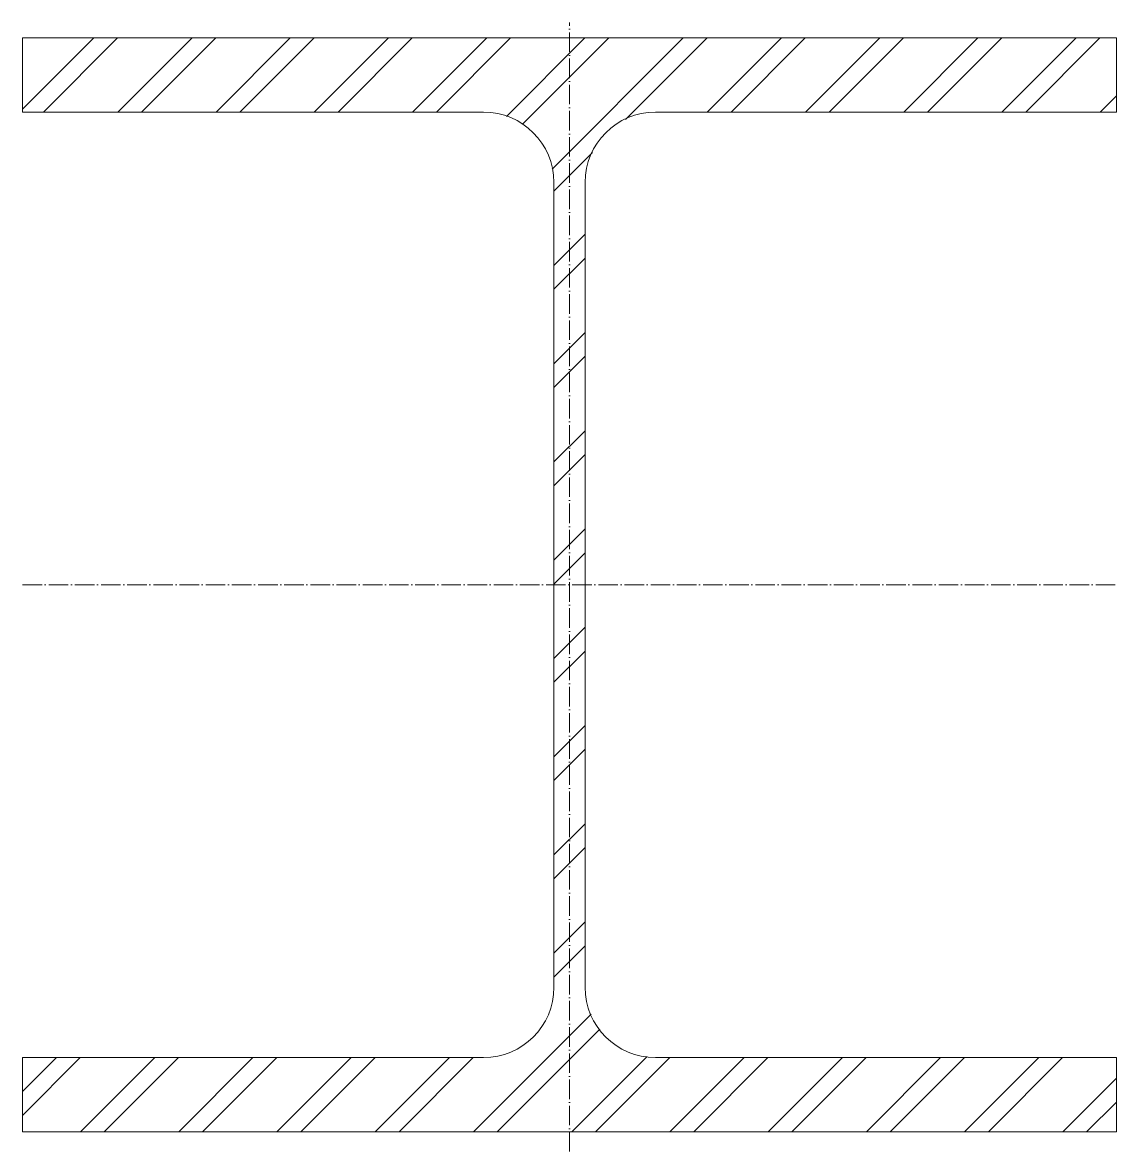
# Model space of a CAD drawing. Header units: metres. Extents: x -140 to 140, y -145 to 144.
import ezdxf

# ---------------------------------------------------------------- set-up
doc = ezdxf.new("R2010")
doc.units = ezdxf.units.M
doc.linetypes.add('MV_hartlijn_staal', pattern=[6.6, 5, -0.8, 0, -0.8])
doc.layers.add('A-DETL-GENF', color=92, linetype='Continuous', lineweight=18)

# ---------------------------------------------------------------- blocks, each defined once
blk = doc.blocks.new('28 Staalprofielen DIN_DIE_DILl 2d - DIL28-V7-00_0 Basismaterialen')
at = {"layer": 'A-DETL-GENF', "lineweight": 13}
h = blk.add_hatch(dxfattribs=at)
h.set_pattern_fill('FP_558', color=256, style=0, pattern_type=2)
h.set_pattern_definition([(225, (69.731, -378.656), (12.57236, -12.57236), []), (225, (69.731, -397.706), (12.57236, -12.57236), [])])
h.paths.add_polyline_path([(-140, 140), (-140, 121), (-22, 121), (-17.34, 120.39), (-13, 118.59), (-9.27, 115.73), (-6.41, 112), (-4.61, 107.66), (-4, 103), (-4, -103), (-4.61, -107.66), (-6.41, -112), (-9.27, -115.73), (-13, -118.59), (-17.34, -120.39), (-22, -121), (-140, -121), (-140, -140), (140, -140), (140, -121), (22, -121), (17.34, -120.39), (13, -118.59), (9.27, -115.73), (6.41, -112), (4.61, -107.66), (4, -103), (4, 103), (4.61, 107.66), (6.41, 112), (9.27, 115.73), (13, 118.59), (17.34, 120.39), (22, 121), (140, 121), (140, 140), (-99.28, 140)])
at = {"layer": 'A-DETL-GENF', "linetype": 'MV_hartlijn_staal', "lineweight": 13}
for p, q in [((0, -145), (0, 143.92)), ((-140, 0), (140, 0))]:
    blk.add_line(p, q, dxfattribs=at)
at = {"layer": 'A-DETL-GENF'}
for p, q in [((140, 140), (-140, 140)), ((-140, 140), (-140, 121)), ((140, 140), (-140, 140)), ((-140, 140), (-140, 121)), ((140, 121), (140, 140)), ((140, 140), (140, 121)), ((-140, 121), (-22, 121)), ((-140, 121), (-22, 121)), ((22, 121), (140, 121)), ((140, 121), (22, 121)), ((-4, 103), (-4, -103)), ((-4, -103), (-4, 103)), ((4, -103), (4, 103)), ((4, -103), (4, 103)), ((-22, -121), (-140, -121)), ((-140, -121), (-140, -140)), ((-140, -140), (-140, -121)), ((-140, -121), (-22, -121)), ((140, -121), (22, -121)), ((140, -121), (22, -121)), ((140, -140), (140, -121)), ((140, -140), (140, -121)), ((-140, -140), (140, -140)), ((140, -140), (-140, -140))]:
    blk.add_line(p, q, dxfattribs=at)
for centre, start, end in [((-22, 103), 360, 90), ((-22, 103), 360, 90), ((22, 103), 90, 180), ((22, 103), 90, 180), ((-22, -103), 270, 360), ((-22, -103), 270, 0), ((22, -103), 180, 270), ((22, -103), 180, 270)]:
    blk.add_arc(centre, 18, start, end, dxfattribs=at)

msp = doc.modelspace()

# ---------------------------------------------------------------- block references
msp.add_blockref('28 Staalprofielen DIN_DIE_DILl 2d - DIL28-V7-00_0 Basismaterialen', (0, 0))

doc.saveas('drawing.dxf')
